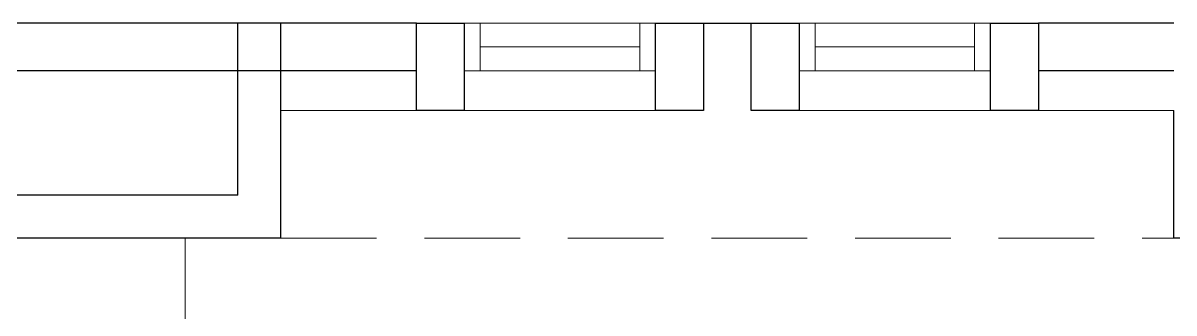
# Model space of a CAD drawing. Header units: inches. Extents: x 14 to 94880, y -4 to 65361.
# Drawn here: x 27382 to 30990, y 21864 to 22773 of the extents above; entities that cross this region are included whole.
import ezdxf

# ---------------------------------------------------------------- set-up
doc = ezdxf.new("R2010")
doc.units = ezdxf.units.IN
doc.header["$MEASUREMENT"] = 0
doc.linetypes.add('HIDDEN', pattern=[0.375, 0.25, -0.125])
for name, color, linetype, lineweight in [('LW', 8, 'Continuous', 20), ('ROOF', 8, 'Continuous', 20), ('wall', 8, 'Continuous', 30), ('WIN', 8, 'Continuous', 18)]:
    doc.layers.add(name, color=color, linetype=linetype, lineweight=lineweight)

# ---------------------------------------------------------------- blocks, each defined once
blk = doc.blocks.new('AW30')
at = {"layer": 'wall'}
for points in [[(-2473393.4, -914141.5), (-2473243.4, -914141.5), (-2473243.4, -913866.5), (-2473393.4, -913866.5)], [(-2472643.4, -914141.5), (-2472493.4, -914141.5), (-2472493.4, -913866.5), (-2472643.4, -913866.5)]]:
    blk.add_lwpolyline(points, close=True, dxfattribs=at)
at = {"layer": 'WIN', "color": 1}
for p, q in [((-2473243.4, -913866.5), (-2472643.4, -913866.5)), ((-2473193.4, -913941.5), (-2472693.4, -913941.5)), ((-2473218.4, -914016.5), (-2472643.4, -914016.5))]:
    blk.add_line(p, q, dxfattribs=at)
at = {"layer": 'WIN', "color": 2}
blk.add_line((-2473243.4, -914141.5), (-2472643.4, -914141.5), dxfattribs=at)
at = {"layer": 'WIN', "color": 1}
for points in [[(-2473243.4, -914016.5), (-2473193.4, -914016.5), (-2473193.4, -913866.5), (-2473243.4, -913866.5)], [(-2472693.4, -914016.5), (-2472643.4, -914016.5), (-2472643.4, -913866.5), (-2472693.4, -913866.5)]]:
    blk.add_lwpolyline(points, close=True, dxfattribs=at)

msp = doc.modelspace()

# ---------------------------------------------------------------- linework, layer by layer
at = {"layer": 'LW', "linetype": 'HIDDEN', "ltscale": 1200}
msp.add_line((28190.2, 22098.4), (30990.2, 22098.4), dxfattribs=at)
at = {"layer": 'ROOF', "linetype": 'Continuous', "ltscale": 2000}
msp.add_line((27890.2, 19748.4), (27890.2, 22098.4), dxfattribs=at)
at = {"layer": 'wall'}
for p, q in [((28615.2, 22773.4), (27065.2, 22773.4)), ((28055.2, 22233.4), (28055.2, 22773.4)), ((28190.2, 22098.4), (28190.2, 22773.4)), ((29365.2, 22773.4), (29815.2, 22773.4)), ((30990.2, 22773.4), (30565.2, 22773.4)), ((28615.2, 22623.4), (27065.2, 22623.4)), ((30990.2, 22623.4), (30565.2, 22623.4)), ((30990.2, 22098.4), (30990.2, 22498.4)), ((28055.2, 22233.4), (27125.2, 22233.4)), ((28190.2, 22098.4), (26990.2, 22098.4)), ((31740.2, 22098.4), (30990.2, 22098.4))]:
    msp.add_line(p, q, dxfattribs=at)
at = {"layer": 'WIN'}
for p, q in [((28615.2, 22498.4), (28190.2, 22498.4)), ((30565.2, 22498.4), (30990.2, 22498.4))]:
    msp.add_line(p, q, dxfattribs=at)

# ---------------------------------------------------------------- block references
at = {"layer": 'WIN', "xscale": -1}
for p in [(-2443878.2, 936639.9), (-2442828.2, 936639.9)]:
    msp.add_blockref('AW30', p, dxfattribs=at)

doc.saveas('drawing.dxf')
